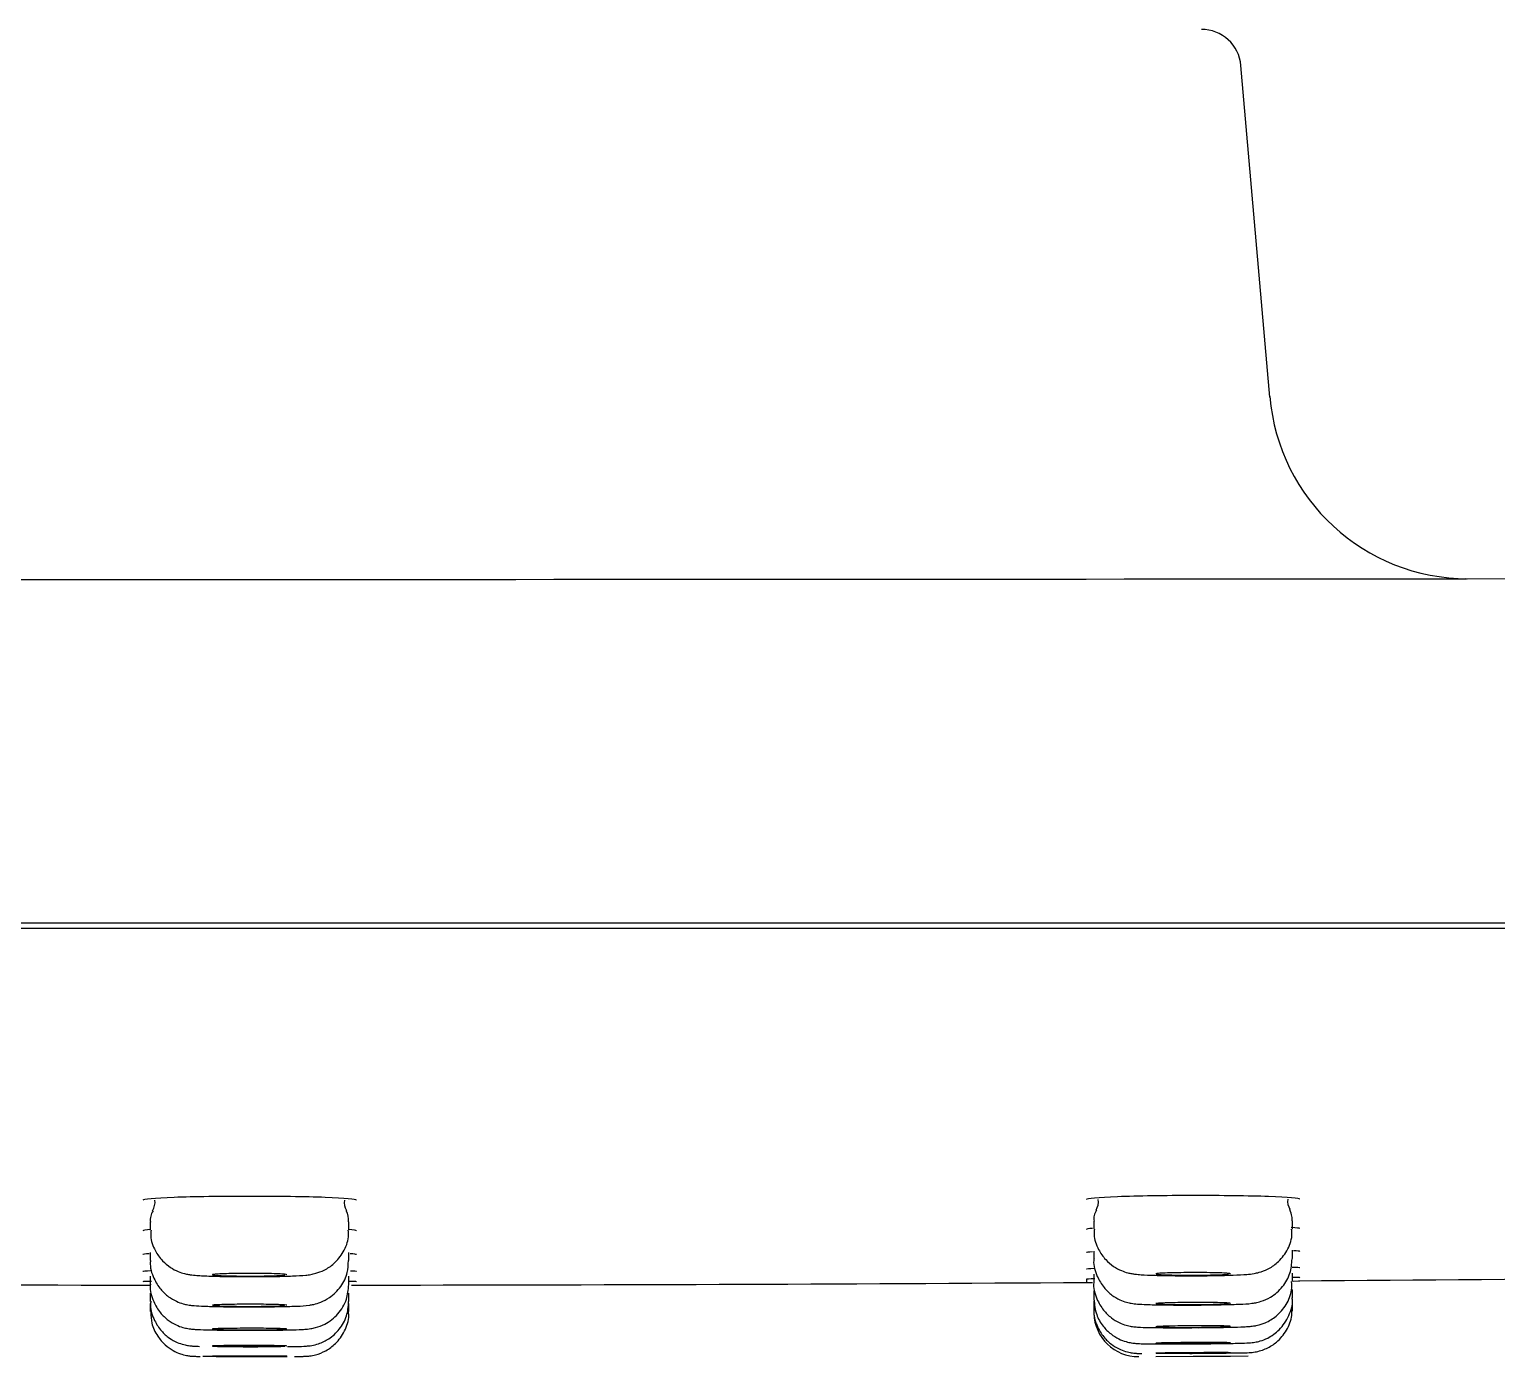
# Model space of a CAD drawing. Header units: millimetres. Extents: x -60 to 7633, y -2614 to 2146.
# Drawn here: x 2727.36 to 2756.91, y -2208.25 to -2181.52 of the extents above; entities that cross this region are included whole.
import ezdxf

# ---------------------------------------------------------------- set-up
doc = ezdxf.new("R2010")
doc.units = ezdxf.units.MM
doc.layers.get('0').update_dxf_attribs({"color": 250})

msp = doc.modelspace()

# ---------------------------------------------------------------- linework, layer by layer
at = {"linetype": 'Continuous'}
for p, q in [((2752.346, -2188.929), (2751.762, -2182.255)), ((2845.099, -2199.524), (2618.499, -2199.524)), ((2625.637, -2199.624), (2838.037, -2199.624)), ((2729.799, -2205.538), (2729.799, -2205.702)), ((2733.799, -2205.702), (2733.799, -2205.538)), ((2748.799, -2205.524), (2748.799, -2205.687)), ((2752.799, -2205.683), (2752.799, -2205.517)), ((2729.799, -2206.153), (2729.799, -2206.318)), ((2733.799, -2206.318), (2733.799, -2206.153)), ((2748.799, -2206.125), (2748.799, -2206.286)), ((2752.799, -2206.278), (2752.799, -2206.11)), ((2729.799, -2206.632), (2729.799, -2206.797)), ((2733.799, -2206.797), (2733.799, -2206.632)), ((2748.649, -2206.692), (2748.649, -2206.759)), ((2748.649, -2206.759), (2748.773, -2206.758)), ((2748.799, -2206.593), (2748.799, -2206.752)), ((2752.799, -2206.741), (2752.799, -2206.572)), ((2752.812, -2206.729), (2752.949, -2206.728)), ((2729.799, -2206.974), (2729.799, -2207.139)), ((2733.799, -2207.139), (2733.799, -2206.974)), ((2748.799, -2206.926), (2748.799, -2207.085)), ((2752.799, -2207.072), (2752.799, -2206.901)), ((2752.799, -2207.072), (2752.799, -2207.072)), ((2729.799, -2207.139), (2729.799, -2207.139)), ((2729.799, -2207.179), (2729.799, -2207.344)), ((2729.799, -2207.344), (2729.799, -2207.344)), ((2733.799, -2207.139), (2733.799, -2207.139)), ((2733.799, -2207.344), (2733.799, -2207.179)), ((2733.799, -2207.344), (2733.799, -2207.344)), ((2748.799, -2207.085), (2748.799, -2207.086)), ((2748.799, -2207.127), (2748.799, -2207.285)), ((2748.799, -2207.285), (2748.799, -2207.352)), ((2752.799, -2207.27), (2752.799, -2207.099)), ((2752.799, -2207.336), (2752.799, -2207.27)), ((2750.049, -2208.25), (2751.549, -2208.239)), ((2750.799, -2208.244), (2751.905, -2208.236))]:
    msp.add_line(p, q, dxfattribs=at)
for centre, radius, start, end in [((2750.965, -2182.324), 0.8, 5, 90), ((2756.332, -2188.586), 4, 184.7608, 269.9964), ((2724.166, 31156.668), 33349.27, 269.9710111, 270.0552175), ((2729.555, -2205.136), 0.339, 328.5215, 5.9538), ((2734.006, -2205.143), 0.303, 171.807, 212.558), ((2749.086, -2205.472), 0.287, 143.9924, 191.0482), ((2748.569, -2205.132), 0.324, 328.557, 7.7772), ((2753.011, -2205.119), 0.309, 172.294, 212.3258), ((2730.103, -2205.494), 0.305, 144.5592, 188.9571), ((2733.438, -2205.495), 0.354, 352.9624, 31.0097), ((2731.75, 404.909), 2611.721, 269.630857, 269.957179), ((2731.75, 404.909), 2611.721, 270.046048, 270.370851), ((2741.318, -454.371), 1752.392, 270.37949, 270.861187), ((2749.699, -2207.352), 0.9, 181.5619, 270.4111)]:
    msp.add_arc(centre, radius, start, end, dxfattribs=at)
for points in [[(2830.644, -2193.863), (2805.898, -2193.172), (2781.115, -2192.748), (2756.295, -2192.591)], [(2752.791, -2205.516), (2752.805, -2205.47), (2752.79, -2205.395), (2752.744, -2205.291)], [(2729.812, -2205.694), (2729.706, -2205.701), (2729.649, -2205.709), (2729.649, -2205.717)], [(2748.773, -2205.669), (2748.692, -2205.676), (2748.649, -2205.683), (2748.649, -2205.69)], [(2729.773, -2206.181), (2729.692, -2206.185), (2729.649, -2206.191), (2729.649, -2206.196)], [(2748.773, -2206.142), (2748.692, -2206.147), (2748.649, -2206.152), (2748.649, -2206.157)], [(2748.808, -2206.479), (2748.704, -2206.483), (2748.649, -2206.488), (2748.649, -2206.492)], [(2729.81, -2206.526), (2729.705, -2206.53), (2729.649, -2206.534), (2729.649, -2206.538)], [(2729.822, -2206.737), (2729.71, -2206.739), (2729.649, -2206.741), (2729.649, -2206.743)], [(2748.822, -2206.685), (2748.709, -2206.688), (2748.649, -2206.69), (2748.649, -2206.692)], [(2731.516, -2208.251), (2731.582, -2208.252), (2731.652, -2208.252), (2731.728, -2208.252)], [(2731.671, -2208.054), (2731.7, -2208.054), (2731.73, -2208.054), (2731.763, -2208.054)], [(2731.763, -2208.054), (2731.835, -2208.054), (2731.899, -2208.054), (2731.961, -2208.054)]]:
    msp.add_open_spline(points, degree=3, dxfattribs=at)
for points, knots in [([(2752.949, -2205.08), (2752.949, -2205.08), (2752.949, -2205.08), (2752.949, -2205.061), (2752.716, -2205.041), (2751.924, -2205.015), (2751.368, -2205.007), (2750.233, -2205.009), (2749.676, -2205.018), (2748.882, -2205.048), (2748.649, -2205.068), (2748.649, -2205.088)], [0.4999292, 0.4999292, 0.4999292, 0.4999292, 0.5, 0.5, 0.625, 0.625, 0.75, 0.75, 0.875, 0.875, 1, 1, 1, 1]), ([(2733.949, -2205.102), (2733.949, -2205.102), (2733.949, -2205.102), (2733.949, -2205.081), (2733.717, -2205.061), (2732.924, -2205.032), (2732.368, -2205.024), (2731.234, -2205.024), (2730.676, -2205.032), (2729.882, -2205.061), (2729.649, -2205.081), (2729.649, -2205.102)], [0.4999291, 0.4999291, 0.4999291, 0.4999291, 0.5, 0.5, 0.625, 0.625, 0.75, 0.75, 0.875, 0.875, 1, 1, 1, 1]), ([(2729.813, -2205.702), (2729.808, -2205.746), (2729.796, -2205.882), (2729.882, -2206.109), (2730.028, -2206.318), (2730.193, -2206.456), (2730.349, -2206.538), (2730.479, -2206.58), (2730.572, -2206.598), (2730.662, -2206.611), (2730.795, -2206.622), (2731.044, -2206.633), (2731.38, -2206.64), (2731.589, -2206.64), (2731.664, -2206.641)], [0, 0, 0, 0, 0.044056, 0.155752, 0.245578, 0.321676, 0.386141, 0.438205, 0.476998, 0.518613, 0.606351, 0.761521, 0.925923, 1, 1, 1, 1]), ([(2731.664, -2206.641), (2731.747, -2206.641), (2731.953, -2206.642), (2732.323, -2206.638), (2732.684, -2206.628), (2732.881, -2206.617), (2733.016, -2206.601), (2733.147, -2206.573), (2733.317, -2206.51), (2733.52, -2206.373), (2733.699, -2206.148), (2733.798, -2205.896), (2733.788, -2205.752), (2733.784, -2205.702)], [0, 0, 0, 0, 0.075377, 0.216692, 0.359523, 0.509295, 0.567847, 0.610211, 0.67179, 0.749601, 0.849824, 0.954672, 1, 1, 1, 1]), ([(2733.949, -2205.717), (2733.949, -2205.717), (2733.949, -2205.717), (2733.949, -2205.709), (2733.892, -2205.701), (2733.787, -2205.694)], [0.49993033, 0.49993033, 0.49993033, 0.49993033, 0.5, 0.5, 0.56167088, 0.56167088, 0.56167088, 0.56167088]), ([(2748.812, -2205.686), (2748.807, -2205.725), (2748.794, -2205.858), (2748.877, -2206.083), (2749.022, -2206.296), (2749.187, -2206.436), (2749.344, -2206.52), (2749.476, -2206.563), (2749.57, -2206.582), (2749.655, -2206.594), (2749.782, -2206.605), (2750.01, -2206.614), (2750.327, -2206.621), (2750.526, -2206.622), (2750.606, -2206.622)], [0, 0, 0, 0, 0.039911, 0.155238, 0.247675, 0.325873, 0.392136, 0.44583, 0.485523, 0.526152, 0.607065, 0.766803, 0.918915, 1, 1, 1, 1]), ([(2750.606, -2206.622), (2750.682, -2206.622), (2750.881, -2206.624), (2751.252, -2206.62), (2751.625, -2206.611), (2751.859, -2206.598), (2751.992, -2206.586), (2752.144, -2206.554), (2752.316, -2206.49), (2752.52, -2206.354), (2752.7, -2206.127), (2752.799, -2205.874), (2752.788, -2205.732), (2752.784, -2205.682)], [0, 0, 0, 0, 0.068858, 0.207511, 0.346748, 0.490547, 0.575603, 0.617799, 0.677713, 0.754415, 0.853695, 0.956473, 1, 1, 1, 1]), ([(2752.949, -2205.673), (2752.949, -2205.673), (2752.949, -2205.673), (2752.949, -2205.665), (2752.888, -2205.658), (2752.776, -2205.651)], [0.49993031, 0.49993031, 0.49993031, 0.49993031, 0.5, 0.5, 0.56390081, 0.56390081, 0.56390081, 0.56390081]), ([(2733.949, -2206.196), (2733.949, -2206.196), (2733.949, -2206.196), (2733.949, -2206.191), (2733.904, -2206.185), (2733.822, -2206.18)], [0.49993106, 0.49993106, 0.49993106, 0.49993106, 0.5, 0.5, 0.55457611, 0.55457611, 0.55457611, 0.55457611]), ([(2752.949, -2206.135), (2752.949, -2206.135), (2752.949, -2206.135), (2752.949, -2206.13), (2752.904, -2206.125), (2752.822, -2206.12)], [0.499931, 0.499931, 0.499931, 0.499931, 0.5, 0.5, 0.55457364, 0.55457364, 0.55457364, 0.55457364]), ([(2729.805, -2206.315), (2729.802, -2206.329), (2729.784, -2206.444), (2729.854, -2206.662), (2729.99, -2206.891), (2730.154, -2207.044), (2730.313, -2207.137), (2730.45, -2207.187), (2730.55, -2207.209), (2730.622, -2207.219), (2730.719, -2207.229), (2730.878, -2207.237), (2731.167, -2207.245), (2731.391, -2207.247), (2731.506, -2207.248)], [0, 0, 0, 0, 0.014678, 0.13998, 0.238875, 0.321869, 0.392194, 0.449774, 0.491837, 0.526138, 0.577389, 0.717583, 0.876362, 1, 1, 1, 1]), ([(2731.506, -2207.248), (2731.544, -2207.248), (2731.704, -2207.25), (2732.053, -2207.249), (2732.451, -2207.245), (2732.789, -2207.233), (2732.918, -2207.23), (2733.098, -2207.2), (2733.245, -2207.156), (2733.444, -2207.05), (2733.644, -2206.853), (2733.781, -2206.58), (2733.786, -2206.407), (2733.787, -2206.319)], [0, 0, 0, 0, 0.035171, 0.16907, 0.301791, 0.437008, 0.583542, 0.61821, 0.667276, 0.729634, 0.82912, 0.925676, 1, 1, 1, 1]), ([(2748.804, -2206.283), (2748.802, -2206.294), (2748.783, -2206.407), (2748.852, -2206.625), (2748.987, -2206.856), (2749.152, -2207.011), (2749.311, -2207.105), (2749.45, -2207.155), (2749.551, -2207.177), (2749.622, -2207.187), (2749.715, -2207.196), (2749.865, -2207.203), (2750.164, -2207.211), (2750.414, -2207.212), (2750.56, -2207.213)], [0, 0, 0, 0, 0.01149, 0.135006, 0.232239, 0.313721, 0.382771, 0.439392, 0.480802, 0.513683, 0.561032, 0.690261, 0.845868, 1, 1, 1, 1]), ([(2750.56, -2207.213), (2750.568, -2207.213), (2750.701, -2207.214), (2751.024, -2207.212), (2751.425, -2207.206), (2751.767, -2207.195), (2751.908, -2207.189), (2752.057, -2207.168), (2752.193, -2207.135), (2752.395, -2207.045), (2752.61, -2206.859), (2752.769, -2206.578), (2752.786, -2206.389), (2752.793, -2206.281)], [0, 0, 0, 0, 0.007784, 0.144098, 0.279147, 0.416499, 0.562793, 0.599988, 0.640139, 0.706948, 0.80925, 0.906795, 1, 1, 1, 1]), ([(2752.949, -2206.464), (2752.949, -2206.464), (2752.949, -2206.464), (2752.949, -2206.461), (2752.894, -2206.457), (2752.793, -2206.454)], [0.49993139, 0.49993139, 0.49993139, 0.49993139, 0.5, 0.5, 0.56053037, 0.56053037, 0.56053037, 0.56053037]), ([(2731.799, -2206.576), (2731.715, -2206.576), (2731.63, -2206.576), (2731.55, -2206.577), (2731.471, -2206.578), (2731.396, -2206.58), (2731.33, -2206.582), (2731.265, -2206.584), (2731.207, -2206.586), (2731.163, -2206.588), (2731.118, -2206.591), (2731.085, -2206.594), (2731.067, -2206.597), (2731.055, -2206.599), (2731.049, -2206.601), (2731.049, -2206.603)], [0, 0, 0, 0, 0.0536606, 0.0536606, 0.0536606, 0.1073202, 0.1073202, 0.1073202, 0.1609956, 0.1609956, 0.1609956, 0.2147047, 0.2147047, 0.2147047, 0.2501372, 0.2501372, 0.2501372, 0.2501372]), ([(2731.054, -2206.606), (2731.063, -2206.609), (2731.087, -2206.612), (2731.124, -2206.615), (2731.161, -2206.617), (2731.211, -2206.62), (2731.271, -2206.622), (2731.331, -2206.624), (2731.401, -2206.626), (2731.477, -2206.627), (2731.553, -2206.628), (2731.636, -2206.629), (2731.72, -2206.63), (2731.803, -2206.63), (2731.889, -2206.63), (2731.971, -2206.629), (2732.053, -2206.628), (2732.132, -2206.627), (2732.203, -2206.625), (2732.273, -2206.624), (2732.337, -2206.622), (2732.389, -2206.619), (2732.441, -2206.617), (2732.482, -2206.614), (2732.509, -2206.611)], [0.2684453, 0.2684453, 0.2684453, 0.2684453, 0.3222015, 0.3222015, 0.3222015, 0.3759505, 0.3759505, 0.3759505, 0.4296728, 0.4296728, 0.4296728, 0.4833609, 0.4833609, 0.4833609, 0.537022, 0.537022, 0.537022, 0.590675, 0.590675, 0.590675, 0.6443421, 0.6443421, 0.6443421, 0.6980397, 0.6980397, 0.6980397, 0.6980397]), ([(2732.549, -2206.603), (2732.549, -2206.603), (2732.548, -2206.603), (2732.548, -2206.602), (2732.548, -2206.599), (2732.532, -2206.596), (2732.504, -2206.594), (2732.475, -2206.591), (2732.432, -2206.588), (2732.379, -2206.586), (2732.326, -2206.583), (2732.261, -2206.581), (2732.189, -2206.58), (2732.117, -2206.578), (2732.037, -2206.577), (2731.955, -2206.576), (2731.904, -2206.576), (2731.851, -2206.576), (2731.799, -2206.576)], [0.7501792, 0.7501792, 0.7501792, 0.7501792, 0.7517709, 0.7517709, 0.7517709, 0.8055241, 0.8055241, 0.8055241, 0.8592781, 0.8592781, 0.8592781, 0.9130111, 0.9130111, 0.9130111, 0.9667103, 0.9667103, 0.9667103, 1, 1, 1, 1]), ([(2733.949, -2206.743), (2733.949, -2206.743), (2733.949, -2206.743), (2733.949, -2206.741), (2733.891, -2206.739), (2733.784, -2206.737)], [0.49993161, 0.49993161, 0.49993161, 0.49993161, 0.5, 0.5, 0.56231391, 0.56231391, 0.56231391, 0.56231391]), ([(2733.949, -2206.538), (2733.949, -2206.538), (2733.949, -2206.538), (2733.949, -2206.535), (2733.906, -2206.531), (2733.828, -2206.528)], [0.49993145, 0.49993145, 0.49993145, 0.49993145, 0.5, 0.5, 0.55323509, 0.55323509, 0.55323509, 0.55323509]), ([(2748.8, -2206.748), (2748.799, -2206.751), (2748.78, -2206.859), (2748.845, -2207.074), (2748.978, -2207.311), (2749.141, -2207.469), (2749.301, -2207.567), (2749.442, -2207.619), (2749.547, -2207.642), (2749.612, -2207.651), (2749.673, -2207.656), (2749.773, -2207.662), (2749.972, -2207.667), (2750.322, -2207.67), (2750.618, -2207.671), (2750.763, -2207.67), (2750.772, -2207.67)], [0, 0, 0, 0, 0.0025675, 0.1129593, 0.1992868, 0.2713319, 0.3322903, 0.3823085, 0.41902, 0.4443553, 0.4726981, 0.5336466, 0.6727351, 0.8057615, 0.9457607, 0.9548996, 0.9548996, 0.9548996, 0.9548996]), ([(2750.799, -2206.559), (2750.715, -2206.559), (2750.63, -2206.56), (2750.55, -2206.561), (2750.471, -2206.562), (2750.396, -2206.563), (2750.33, -2206.565), (2750.265, -2206.567), (2750.207, -2206.57), (2750.163, -2206.572), (2750.118, -2206.575), (2750.085, -2206.578), (2750.067, -2206.581), (2750.055, -2206.583), (2750.049, -2206.585), (2750.049, -2206.587)], [0, 0, 0, 0, 0.0536656, 0.0536656, 0.0536656, 0.1073301, 0.1073301, 0.1073301, 0.1610113, 0.1610113, 0.1610113, 0.2147252, 0.2147252, 0.2147252, 0.2501425, 0.2501425, 0.2501425, 0.2501425]), ([(2750.054, -2206.59), (2750.063, -2206.592), (2750.087, -2206.595), (2750.124, -2206.598), (2750.161, -2206.6), (2750.211, -2206.603), (2750.271, -2206.605), (2750.331, -2206.607), (2750.401, -2206.608), (2750.477, -2206.609), (2750.553, -2206.61), (2750.636, -2206.611), (2750.72, -2206.611), (2750.803, -2206.611), (2750.889, -2206.611), (2750.971, -2206.61), (2751.053, -2206.609), (2751.132, -2206.608), (2751.203, -2206.606), (2751.273, -2206.605), (2751.337, -2206.603), (2751.389, -2206.6), (2751.441, -2206.598), (2751.482, -2206.595), (2751.509, -2206.592)], [0.2684676, 0.2684676, 0.2684676, 0.2684676, 0.3222216, 0.3222216, 0.3222216, 0.3759653, 0.3759653, 0.3759653, 0.4296816, 0.4296816, 0.4296816, 0.4833654, 0.4833654, 0.4833654, 0.537026, 0.537026, 0.537026, 0.5906827, 0.5906827, 0.5906827, 0.644356, 0.644356, 0.644356, 0.6980594, 0.6980594, 0.6980594, 0.6980594]), ([(2751.549, -2206.584), (2751.549, -2206.584), (2751.548, -2206.584), (2751.548, -2206.583), (2751.548, -2206.581), (2751.532, -2206.578), (2751.504, -2206.575), (2751.475, -2206.572), (2751.432, -2206.57), (2751.379, -2206.567), (2751.326, -2206.565), (2751.261, -2206.563), (2751.189, -2206.562), (2751.117, -2206.561), (2751.037, -2206.56), (2750.955, -2206.559), (2750.904, -2206.559), (2750.851, -2206.559), (2750.799, -2206.559)], [0.7501851, 0.7501851, 0.7501851, 0.7501851, 0.7517934, 0.7517934, 0.7517934, 0.8055452, 0.8055452, 0.8055452, 0.8592943, 0.8592943, 0.8592943, 0.9130211, 0.9130211, 0.9130211, 0.9667156, 0.9667156, 0.9667156, 1, 1, 1, 1]), ([(2750.91, -2207.669), (2751.006, -2207.668), (2751.221, -2207.666), (2751.56, -2207.66), (2751.794, -2207.653), (2751.917, -2207.646), (2751.994, -2207.639), (2752.112, -2207.619), (2752.28, -2207.566), (2752.493, -2207.437), (2752.685, -2207.212), (2752.794, -2206.954), (2752.787, -2206.802), (2752.784, -2206.741)], [0, 0, 0, 0, 0.091994, 0.242447, 0.395168, 0.4762, 0.534397, 0.568475, 0.629596, 0.720491, 0.829585, 0.941221, 1, 1, 1, 1]), ([(2752.949, -2206.662), (2752.949, -2206.662), (2752.949, -2206.662), (2752.949, -2206.66), (2752.902, -2206.659), (2752.815, -2206.658)], [0.49993157, 0.49993157, 0.49993157, 0.49993157, 0.5, 0.5, 0.55602203, 0.55602203, 0.55602203, 0.55602203]), ([(2729.803, -2206.793), (2729.801, -2206.802), (2729.782, -2206.913), (2729.85, -2207.129), (2729.984, -2207.362), (2730.147, -2207.517), (2730.306, -2207.613), (2730.444, -2207.664), (2730.546, -2207.686), (2730.611, -2207.695), (2730.675, -2207.701), (2730.78, -2207.707), (2730.997, -2207.714), (2731.328, -2207.719), (2731.547, -2207.719), (2731.639, -2207.72)], [0, 0, 0, 0, 0.008712, 0.128122, 0.221981, 0.30053, 0.366951, 0.421294, 0.460778, 0.488757, 0.521651, 0.596675, 0.748663, 0.909399, 1, 1, 1, 1]), ([(2731.639, -2207.72), (2731.702, -2207.72), (2731.888, -2207.721), (2732.244, -2207.719), (2732.609, -2207.714), (2732.832, -2207.707), (2732.937, -2207.7), (2733.028, -2207.69), (2733.152, -2207.665), (2733.356, -2207.588), (2733.591, -2207.405), (2733.767, -2207.111), (2733.786, -2206.909), (2733.794, -2206.8)], [0, 0, 0, 0, 0.056967, 0.194414, 0.332113, 0.472537, 0.549852, 0.583523, 0.618855, 0.684443, 0.793259, 0.903495, 1, 1, 1, 1]), ([(2750.639, -2207.994), (2750.733, -2207.994), (2750.946, -2207.993), (2751.321, -2207.989), (2751.664, -2207.984), (2751.866, -2207.976), (2751.943, -2207.974), (2752.05, -2207.961), (2752.165, -2207.936), (2752.34, -2207.867), (2752.562, -2207.708), (2752.735, -2207.442), (2752.814, -2207.196), (2752.794, -2207.083), (2752.792, -2207.069)], [0, 0, 0, 0, 0.083188, 0.217868, 0.353372, 0.491463, 0.568591, 0.592063, 0.629929, 0.682854, 0.773551, 0.884193, 0.987468, 1, 1, 1, 1]), ([(2729.81, -2207.137), (2729.806, -2207.166), (2729.79, -2207.291), (2729.867, -2207.513), (2730.007, -2207.731), (2730.17, -2207.876), (2730.327, -2207.964), (2730.462, -2208.01), (2730.559, -2208.029), (2730.616, -2208.036), (2730.66, -2208.04), (2730.709, -2208.043), (2730.756, -2208.044), (2730.787, -2208.045)], [0, 0, 0, 0, 0.0271772, 0.1354943, 0.221701, 0.2941996, 0.3552191, 0.4046169, 0.439662, 0.4615663, 0.4843947, 0.5265959, 0.5907115, 0.5907115, 0.5907115, 0.5907115]), ([(2729.81, -2207.345), (2729.811, -2207.432), (2729.815, -2207.595), (2729.929, -2207.832), (2730.083, -2208.013), (2730.246, -2208.129), (2730.394, -2208.195), (2730.514, -2208.227), (2730.596, -2208.239), (2730.638, -2208.242), (2730.665, -2208.244), (2730.707, -2208.246), (2730.749, -2208.246), (2730.794, -2208.247), (2730.801, -2208.247)], [0, 0, 0, 0, 0.0805206, 0.1769675, 0.2560925, 0.3230249, 0.3785297, 0.4219733, 0.4502157, 0.4653182, 0.4806122, 0.5070552, 0.5922332, 0.6087672, 0.6087672, 0.6087672, 0.6087672]), ([(2731.799, -2207.197), (2731.715, -2207.197), (2731.63, -2207.197), (2731.55, -2207.198), (2731.471, -2207.199), (2731.396, -2207.2), (2731.33, -2207.201), (2731.265, -2207.203), (2731.207, -2207.205), (2731.163, -2207.207), (2731.118, -2207.209), (2731.085, -2207.211), (2731.067, -2207.213), (2731.055, -2207.215), (2731.049, -2207.217), (2731.049, -2207.218)], [0, 0, 0, 0, 0.0536764, 0.0536764, 0.0536764, 0.1073522, 0.1073522, 0.1073522, 0.161038, 0.161038, 0.161038, 0.2147454, 0.2147454, 0.2147454, 0.2501373, 0.2501373, 0.2501373, 0.2501373]), ([(2731.054, -2207.221), (2731.063, -2207.223), (2731.087, -2207.225), (2731.124, -2207.228), (2731.161, -2207.23), (2731.211, -2207.232), (2731.271, -2207.234), (2731.331, -2207.235), (2731.401, -2207.237), (2731.477, -2207.238), (2731.553, -2207.239), (2731.636, -2207.239), (2731.72, -2207.24), (2731.803, -2207.24), (2731.889, -2207.24), (2731.971, -2207.239), (2732.053, -2207.239), (2732.132, -2207.238), (2732.203, -2207.236), (2732.273, -2207.235), (2732.337, -2207.233), (2732.389, -2207.232), (2732.441, -2207.23), (2732.482, -2207.227), (2732.509, -2207.225)], [0.268473, 0.268473, 0.268473, 0.268473, 0.3222105, 0.3222105, 0.3222105, 0.3759435, 0.3759435, 0.3759435, 0.4296594, 0.4296594, 0.4296594, 0.4833534, 0.4833534, 0.4833534, 0.5370301, 0.5370301, 0.5370301, 0.5907015, 0.5907015, 0.5907015, 0.6443821, 0.6443821, 0.6443821, 0.6980821, 0.6980821, 0.6980821, 0.6980821]), ([(2732.549, -2207.218), (2732.549, -2207.218), (2732.548, -2207.218), (2732.548, -2207.218), (2732.548, -2207.216), (2732.532, -2207.213), (2732.504, -2207.211), (2732.475, -2207.209), (2732.432, -2207.206), (2732.379, -2207.205), (2732.326, -2207.203), (2732.261, -2207.201), (2732.189, -2207.2), (2732.117, -2207.198), (2732.037, -2207.198), (2731.955, -2207.197), (2731.904, -2207.197), (2731.851, -2207.197), (2731.799, -2207.197)], [0.7501806, 0.7501806, 0.7501806, 0.7501806, 0.7518037, 0.7518037, 0.7518037, 0.8055394, 0.8055394, 0.8055394, 0.8592756, 0.8592756, 0.8592756, 0.9129982, 0.9129982, 0.9129982, 0.9666993, 0.9666993, 0.9666993, 1, 1, 1, 1]), ([(2732.561, -2208.05), (2732.628, -2208.049), (2732.787, -2208.046), (2732.884, -2208.044), (2732.985, -2208.036), (2733.07, -2208.025), (2733.216, -2207.988), (2733.415, -2207.891), (2733.619, -2207.705), (2733.77, -2207.436), (2733.786, -2207.249), (2733.793, -2207.142)], [0.2880369, 0.2880369, 0.2880369, 0.2880369, 0.3773733, 0.5252317, 0.5548245, 0.5806615, 0.6294662, 0.7052812, 0.8012319, 0.9024402, 1, 1, 1, 1]), ([(2732.702, -2208.248), (2732.743, -2208.248), (2732.818, -2208.247), (2732.885, -2208.246), (2732.925, -2208.244), (2732.965, -2208.242), (2733.028, -2208.236), (2733.16, -2208.211), (2733.341, -2208.139), (2733.554, -2207.982), (2733.722, -2207.743), (2733.806, -2207.5), (2733.791, -2207.373), (2733.787, -2207.343)], [0.3630715, 0.3630715, 0.3630715, 0.3630715, 0.4297345, 0.500361, 0.5408814, 0.5594501, 0.5776028, 0.6162289, 0.6890368, 0.7667036, 0.8688213, 0.9730345, 1, 1, 1, 1]), ([(2748.809, -2207.284), (2748.805, -2207.309), (2748.789, -2207.432), (2748.864, -2207.653), (2749.004, -2207.875), (2749.168, -2208.021), (2749.326, -2208.11), (2749.463, -2208.157), (2749.566, -2208.177), (2749.626, -2208.183), (2749.657, -2208.185), (2749.686, -2208.186), (2749.717, -2208.187), (2749.748, -2208.187), (2749.768, -2208.188)], [0, 0, 0, 0, 0.02389, 0.133085, 0.2196854, 0.2923758, 0.3535343, 0.4031594, 0.4398128, 0.459805, 0.4734449, 0.4917852, 0.5304094, 0.5781694, 0.5781694, 0.5781694, 0.5781694]), ([(2748.803, -2207.089), (2748.812, -2207.207), (2748.831, -2207.391), (2748.972, -2207.634), (2749.132, -2207.795), (2749.293, -2207.895), (2749.435, -2207.95), (2749.544, -2207.974), (2749.61, -2207.982), (2749.653, -2207.986), (2749.716, -2207.99), (2749.827, -2207.993), (2750.082, -2207.995), (2750.391, -2207.996), (2750.579, -2207.995), (2750.639, -2207.994)], [0, 0, 0, 0, 0.114449, 0.209756, 0.28899, 0.35597, 0.410979, 0.452164, 0.477207, 0.499029, 0.533166, 0.641052, 0.78764, 0.941303, 1, 1, 1, 1]), ([(2750.799, -2207.161), (2750.715, -2207.162), (2750.629, -2207.162), (2750.55, -2207.164), (2750.471, -2207.165), (2750.396, -2207.166), (2750.33, -2207.168), (2750.265, -2207.169), (2750.207, -2207.171), (2750.163, -2207.174), (2750.118, -2207.176), (2750.085, -2207.178), (2750.067, -2207.181), (2750.055, -2207.182), (2750.049, -2207.184), (2750.049, -2207.185)], [0, 0, 0, 0, 0.0536825, 0.0536825, 0.0536825, 0.1073642, 0.1073642, 0.1073642, 0.1610583, 0.1610583, 0.1610583, 0.2147738, 0.2147738, 0.2147738, 0.2501457, 0.2501457, 0.2501457, 0.2501457]), ([(2750.054, -2207.188), (2750.063, -2207.19), (2750.087, -2207.192), (2750.124, -2207.194), (2750.161, -2207.196), (2750.211, -2207.198), (2750.271, -2207.199), (2750.331, -2207.201), (2750.401, -2207.202), (2750.477, -2207.203), (2750.553, -2207.203), (2750.636, -2207.204), (2750.72, -2207.204), (2750.803, -2207.203), (2750.889, -2207.203), (2750.971, -2207.202), (2751.053, -2207.201), (2751.132, -2207.2), (2751.203, -2207.198), (2751.273, -2207.197), (2751.337, -2207.195), (2751.389, -2207.193), (2751.441, -2207.191), (2751.482, -2207.189), (2751.509, -2207.186)], [0.2685059, 0.2685059, 0.2685059, 0.2685059, 0.3222423, 0.3222423, 0.3222423, 0.3759688, 0.3759688, 0.3759688, 0.4296758, 0.4296758, 0.4296758, 0.4833624, 0.4833624, 0.4833624, 0.5370363, 0.5370363, 0.5370363, 0.5907111, 0.5907111, 0.5907111, 0.6443995, 0.6443995, 0.6443995, 0.6981085, 0.6981085, 0.6981085, 0.6981085]), ([(2750.733, -2208.186), (2750.865, -2208.185), (2751.11, -2208.183), (2751.486, -2208.179), (2751.784, -2208.175), (2751.882, -2208.173), (2751.952, -2208.169), (2751.992, -2208.166), (2752.103, -2208.151), (2752.283, -2208.096), (2752.508, -2207.952), (2752.692, -2207.727), (2752.796, -2207.472), (2752.788, -2207.325), (2752.784, -2207.27)], [0, 0, 0, 0, 0.116858, 0.252846, 0.390311, 0.530803, 0.552384, 0.568546, 0.589974, 0.669781, 0.74701, 0.848091, 0.951141, 1, 1, 1, 1]), ([(2751.549, -2207.18), (2751.549, -2207.18), (2751.548, -2207.179), (2751.548, -2207.179), (2751.548, -2207.177), (2751.532, -2207.175), (2751.504, -2207.173), (2751.475, -2207.171), (2751.432, -2207.169), (2751.379, -2207.167), (2751.326, -2207.165), (2751.261, -2207.164), (2751.189, -2207.163), (2751.117, -2207.162), (2751.037, -2207.161), (2750.955, -2207.161), (2750.904, -2207.161), (2750.851, -2207.161), (2750.799, -2207.161)], [0.7501898, 0.7501898, 0.7501898, 0.7501898, 0.751836, 0.751836, 0.751836, 0.8055721, 0.8055721, 0.8055721, 0.859303, 0.859303, 0.859303, 0.9130171, 0.9130171, 0.9130171, 0.96671, 0.96671, 0.96671, 1, 1, 1, 1]), ([(2750.799, -2207.631), (2750.715, -2207.632), (2750.629, -2207.632), (2750.55, -2207.633), (2750.471, -2207.634), (2750.396, -2207.636), (2750.33, -2207.637), (2750.264, -2207.639), (2750.207, -2207.64), (2750.163, -2207.642), (2750.118, -2207.644), (2750.085, -2207.646), (2750.067, -2207.647), (2750.055, -2207.649), (2750.049, -2207.65), (2750.049, -2207.651)], [0, 0, 0, 0, 0.0536947, 0.0536947, 0.0536947, 0.1073889, 0.1073889, 0.1073889, 0.1610914, 0.1610914, 0.1610914, 0.2148061, 0.2148061, 0.2148061, 0.2501461, 0.2501461, 0.2501461, 0.2501461]), ([(2750.054, -2207.653), (2750.063, -2207.654), (2750.088, -2207.656), (2750.124, -2207.657), (2750.161, -2207.659), (2750.211, -2207.66), (2750.271, -2207.661), (2750.331, -2207.662), (2750.401, -2207.662), (2750.477, -2207.663), (2750.553, -2207.663), (2750.636, -2207.663), (2750.72, -2207.663), (2750.803, -2207.663), (2750.889, -2207.662), (2750.971, -2207.661), (2751.053, -2207.66), (2751.132, -2207.659), (2751.203, -2207.658), (2751.274, -2207.657), (2751.337, -2207.655), (2751.389, -2207.653), (2751.441, -2207.652), (2751.482, -2207.65), (2751.509, -2207.648)], [0.2685285, 0.2685285, 0.2685285, 0.2685285, 0.3222507, 0.3222507, 0.3222507, 0.3759648, 0.3759648, 0.3759648, 0.4296665, 0.4296665, 0.4296665, 0.4833572, 0.4833572, 0.4833572, 0.5370429, 0.5370429, 0.5370429, 0.5907318, 0.5907318, 0.5907318, 0.6444307, 0.6444307, 0.6444307, 0.6981419, 0.6981419, 0.6981419, 0.6981419]), ([(2751.549, -2207.643), (2751.549, -2207.643), (2751.548, -2207.643), (2751.548, -2207.643), (2751.548, -2207.641), (2751.532, -2207.639), (2751.503, -2207.638), (2751.475, -2207.636), (2751.432, -2207.635), (2751.379, -2207.634), (2751.326, -2207.633), (2751.261, -2207.632), (2751.189, -2207.631), (2751.117, -2207.631), (2751.037, -2207.631), (2750.955, -2207.631), (2750.904, -2207.631), (2750.851, -2207.631), (2750.799, -2207.631)], [0.7501913, 0.7501913, 0.7501913, 0.7501913, 0.7518624, 0.7518624, 0.7518624, 0.8055853, 0.8055853, 0.8055853, 0.8593025, 0.8593025, 0.8593025, 0.9130085, 0.9130085, 0.9130085, 0.9667024, 0.9667024, 0.9667024, 1, 1, 1, 1]), ([(2731.799, -2207.681), (2731.715, -2207.681), (2731.629, -2207.681), (2731.55, -2207.682), (2731.471, -2207.682), (2731.396, -2207.683), (2731.33, -2207.684), (2731.265, -2207.685), (2731.207, -2207.687), (2731.163, -2207.688), (2731.118, -2207.69), (2731.085, -2207.692), (2731.067, -2207.693), (2731.055, -2207.694), (2731.049, -2207.696), (2731.049, -2207.697)], [0, 0, 0, 0, 0.0536887, 0.0536887, 0.0536887, 0.107377, 0.107377, 0.107377, 0.161071, 0.161071, 0.161071, 0.214777, 0.214777, 0.214777, 0.2501374, 0.2501374, 0.2501374, 0.2501374]), ([(2731.054, -2207.699), (2731.063, -2207.701), (2731.087, -2207.702), (2731.124, -2207.704), (2731.161, -2207.706), (2731.211, -2207.707), (2731.271, -2207.708), (2731.331, -2207.71), (2731.401, -2207.711), (2731.477, -2207.712), (2731.553, -2207.712), (2731.636, -2207.713), (2731.72, -2207.713), (2731.803, -2207.713), (2731.889, -2207.713), (2731.971, -2207.713), (2732.053, -2207.712), (2732.132, -2207.711), (2732.203, -2207.711), (2732.274, -2207.71), (2732.337, -2207.708), (2732.389, -2207.707), (2732.441, -2207.705), (2732.482, -2207.704), (2732.509, -2207.702)], [0.2684945, 0.2684945, 0.2684945, 0.2684945, 0.3222175, 0.3222175, 0.3222175, 0.375938, 0.375938, 0.375938, 0.429649, 0.429649, 0.429649, 0.4833476, 0.4833476, 0.4833476, 0.5370364, 0.5370364, 0.5370364, 0.5907222, 0.5907222, 0.5907222, 0.6444132, 0.6444132, 0.6444132, 0.6981152, 0.6981152, 0.6981152, 0.6981152]), ([(2732.549, -2207.697), (2732.549, -2207.697), (2732.548, -2207.697), (2732.548, -2207.697), (2732.548, -2207.695), (2732.532, -2207.693), (2732.504, -2207.691), (2732.475, -2207.69), (2732.432, -2207.688), (2732.379, -2207.687), (2732.326, -2207.685), (2732.261, -2207.684), (2732.189, -2207.683), (2732.118, -2207.682), (2732.037, -2207.681), (2731.955, -2207.681), (2731.904, -2207.681), (2731.851, -2207.681), (2731.799, -2207.681)], [0.7501817, 0.7501817, 0.7501817, 0.7501817, 0.7518293, 0.7518293, 0.7518293, 0.8055513, 0.8055513, 0.8055513, 0.8592736, 0.8592736, 0.8592736, 0.9129882, 0.9129882, 0.9129882, 0.9666908, 0.9666908, 0.9666908, 1, 1, 1, 1]), ([(2731.799, -2208.252), (2731.676, -2208.252), (2731.551, -2208.252), (2731.435, -2208.252), (2731.319, -2208.251), (2731.208, -2208.251), (2731.112, -2208.25), (2731.015, -2208.25), (2730.931, -2208.249), (2730.866, -2208.248), (2730.861, -2208.248), (2730.857, -2208.248), (2730.853, -2208.248)], [0, 0, 0, 0, 0.0536131, 0.0536131, 0.0536131, 0.1073178, 0.1073178, 0.1073178, 0.1610237, 0.1610237, 0.1610237, 0.164634, 0.164634, 0.164634, 0.164634]), ([(2731.799, -2208.028), (2731.715, -2208.028), (2731.629, -2208.028), (2731.55, -2208.029), (2731.471, -2208.029), (2731.396, -2208.03), (2731.33, -2208.03), (2731.264, -2208.031), (2731.207, -2208.032), (2731.163, -2208.033), (2731.118, -2208.034), (2731.085, -2208.035), (2731.067, -2208.036), (2731.055, -2208.037), (2731.049, -2208.038), (2731.049, -2208.039)], [0, 0, 0, 0, 0.0536974, 0.0536974, 0.0536974, 0.1073947, 0.1073947, 0.1073947, 0.1610945, 0.1610945, 0.1610945, 0.2147997, 0.2147997, 0.2147997, 0.2501375, 0.2501375, 0.2501375, 0.2501375]), ([(2731.799, -2208.239), (2731.715, -2208.239), (2731.629, -2208.239), (2731.55, -2208.239), (2731.471, -2208.239), (2731.396, -2208.239), (2731.33, -2208.24), (2731.264, -2208.24), (2731.207, -2208.241), (2731.163, -2208.241), (2731.118, -2208.242), (2731.085, -2208.242), (2731.067, -2208.243), (2731.055, -2208.243), (2731.049, -2208.244), (2731.049, -2208.244)], [0, 0, 0, 0, 0.0537027, 0.0537027, 0.0537027, 0.1074053, 0.1074053, 0.1074053, 0.1611086, 0.1611086, 0.1611086, 0.2148132, 0.2148132, 0.2148132, 0.2501376, 0.2501376, 0.2501376, 0.2501376]), ([(2731.054, -2208.04), (2731.063, -2208.041), (2731.088, -2208.042), (2731.124, -2208.044), (2731.161, -2208.045), (2731.211, -2208.046), (2731.271, -2208.046), (2731.331, -2208.047), (2731.401, -2208.048), (2731.477, -2208.049), (2731.553, -2208.049), (2731.636, -2208.049), (2731.72, -2208.05), (2731.803, -2208.05), (2731.889, -2208.05), (2731.971, -2208.049), (2732.053, -2208.049), (2732.132, -2208.049), (2732.203, -2208.048), (2732.274, -2208.047), (2732.337, -2208.046), (2732.389, -2208.045), (2732.441, -2208.045), (2732.482, -2208.043), (2732.509, -2208.042)], [0.2685098, 0.2685098, 0.2685098, 0.2685098, 0.3222226, 0.3222226, 0.3222226, 0.3759341, 0.3759341, 0.3759341, 0.4296415, 0.4296415, 0.4296415, 0.4833433, 0.4833433, 0.4833433, 0.5370408, 0.5370408, 0.5370408, 0.590737, 0.590737, 0.590737, 0.6444354, 0.6444354, 0.6444354, 0.6981388, 0.6981388, 0.6981388, 0.6981388]), ([(2731.054, -2208.245), (2731.063, -2208.245), (2731.088, -2208.246), (2731.124, -2208.246), (2731.161, -2208.247), (2731.211, -2208.247), (2731.271, -2208.248), (2731.331, -2208.248), (2731.401, -2208.249), (2731.477, -2208.249), (2731.553, -2208.249), (2731.636, -2208.249), (2731.72, -2208.249), (2731.803, -2208.249), (2731.889, -2208.249), (2731.971, -2208.249), (2732.053, -2208.249), (2732.132, -2208.249), (2732.203, -2208.249), (2732.274, -2208.248), (2732.337, -2208.248), (2732.389, -2208.247), (2732.441, -2208.247), (2732.482, -2208.246), (2732.509, -2208.246)], [0.2685191, 0.2685191, 0.2685191, 0.2685191, 0.3222256, 0.3222256, 0.3222256, 0.3759318, 0.3759318, 0.3759318, 0.429637, 0.429637, 0.429637, 0.4833408, 0.4833408, 0.4833408, 0.5370435, 0.5370435, 0.5370435, 0.5907458, 0.5907458, 0.5907458, 0.6444488, 0.6444488, 0.6444488, 0.6981529, 0.6981529, 0.6981529, 0.6981529]), ([(2731.728, -2208.252), (2731.749, -2208.252), (2731.898, -2208.252), (2732.215, -2208.251), (2732.454, -2208.25), (2732.557, -2208.25)], [0, 0, 0, 0, 0.0196113, 0.156139, 0.2924648, 0.2924648, 0.2924648, 0.2924648]), ([(2732.549, -2208.039), (2732.549, -2208.039), (2732.548, -2208.039), (2732.548, -2208.039), (2732.548, -2208.037), (2732.532, -2208.036), (2732.504, -2208.035), (2732.475, -2208.034), (2732.432, -2208.033), (2732.379, -2208.032), (2732.326, -2208.031), (2732.261, -2208.03), (2732.189, -2208.03), (2732.118, -2208.029), (2732.037, -2208.028), (2731.955, -2208.028), (2731.904, -2208.028), (2731.851, -2208.028), (2731.799, -2208.028)], [0.7501825, 0.7501825, 0.7501825, 0.7501825, 0.7518475, 0.7518475, 0.7518475, 0.8055598, 0.8055598, 0.8055598, 0.8592721, 0.8592721, 0.8592721, 0.9129811, 0.9129811, 0.9129811, 0.9666847, 0.9666847, 0.9666847, 1, 1, 1, 1]), ([(2732.549, -2208.244), (2732.549, -2208.244), (2732.548, -2208.244), (2732.548, -2208.244), (2732.548, -2208.243), (2732.532, -2208.243), (2732.504, -2208.242), (2732.475, -2208.242), (2732.432, -2208.241), (2732.379, -2208.241), (2732.326, -2208.24), (2732.261, -2208.24), (2732.189, -2208.239), (2732.118, -2208.239), (2732.037, -2208.239), (2731.955, -2208.239), (2731.904, -2208.239), (2731.851, -2208.239), (2731.799, -2208.239)], [0.750183, 0.750183, 0.750183, 0.750183, 0.7518585, 0.7518585, 0.7518585, 0.8055649, 0.8055649, 0.8055649, 0.8592713, 0.8592713, 0.8592713, 0.9129769, 0.9129769, 0.9129769, 0.9666811, 0.9666811, 0.9666811, 1, 1, 1, 1]), ([(2732.552, -2208.25), (2732.531, -2208.25), (2732.509, -2208.25), (2732.486, -2208.25), (2732.39, -2208.251), (2732.279, -2208.251), (2732.163, -2208.252), (2732.047, -2208.252), (2731.922, -2208.252), (2731.799, -2208.252)], [0.87987, 0.87987, 0.87987, 0.87987, 0.8925053, 0.8925053, 0.8925053, 0.9462076, 0.9462076, 0.9462076, 1, 1, 1, 1]), ([(2750.799, -2207.968), (2750.715, -2207.969), (2750.629, -2207.97), (2750.55, -2207.97), (2750.471, -2207.971), (2750.396, -2207.972), (2750.33, -2207.974), (2750.264, -2207.975), (2750.207, -2207.976), (2750.163, -2207.977), (2750.118, -2207.978), (2750.085, -2207.98), (2750.067, -2207.981), (2750.055, -2207.982), (2750.049, -2207.983), (2750.049, -2207.984)], [0, 0, 0, 0, 0.0537026, 0.0537026, 0.0537026, 0.1074049, 0.1074049, 0.1074049, 0.1611117, 0.1611117, 0.1611117, 0.2148237, 0.2148237, 0.2148237, 0.2501445, 0.2501445, 0.2501445, 0.2501445]), ([(2750.799, -2208.173), (2750.715, -2208.173), (2750.629, -2208.174), (2750.55, -2208.175), (2750.471, -2208.175), (2750.396, -2208.176), (2750.33, -2208.177), (2750.264, -2208.178), (2750.207, -2208.179), (2750.163, -2208.18), (2750.118, -2208.18), (2750.085, -2208.181), (2750.067, -2208.182), (2750.055, -2208.182), (2750.049, -2208.183), (2750.049, -2208.183)], [0, 0, 0, 0, 0.0537063, 0.0537063, 0.0537063, 0.1074125, 0.1074125, 0.1074125, 0.1611202, 0.1611202, 0.1611202, 0.2148285, 0.2148285, 0.2148285, 0.2501414, 0.2501414, 0.2501414, 0.2501414]), ([(2750.054, -2207.985), (2750.063, -2207.986), (2750.088, -2207.987), (2750.124, -2207.988), (2750.161, -2207.988), (2750.211, -2207.989), (2750.271, -2207.99), (2750.331, -2207.99), (2750.401, -2207.99), (2750.477, -2207.99), (2750.553, -2207.99), (2750.636, -2207.99), (2750.72, -2207.99), (2750.803, -2207.989), (2750.889, -2207.989), (2750.971, -2207.988), (2751.053, -2207.987), (2751.132, -2207.986), (2751.203, -2207.985), (2751.274, -2207.984), (2751.337, -2207.983), (2751.389, -2207.981), (2751.441, -2207.98), (2751.482, -2207.979), (2751.509, -2207.978)], [0.2685377, 0.2685377, 0.2685377, 0.2685377, 0.3222493, 0.3222493, 0.3222493, 0.3759555, 0.3759555, 0.3759555, 0.4296554, 0.4296554, 0.4296554, 0.483351, 0.483351, 0.483351, 0.5370463, 0.5370463, 0.5370463, 0.5907453, 0.5907453, 0.5907453, 0.6444502, 0.6444502, 0.6444502, 0.6981609, 0.6981609, 0.6981609, 0.6981609]), ([(2750.054, -2208.184), (2750.063, -2208.184), (2750.088, -2208.185), (2750.124, -2208.185), (2750.161, -2208.185), (2750.211, -2208.185), (2750.271, -2208.185), (2750.331, -2208.185), (2750.401, -2208.185), (2750.477, -2208.185), (2750.553, -2208.185), (2750.636, -2208.184), (2750.72, -2208.184), (2750.803, -2208.183), (2750.889, -2208.182), (2750.971, -2208.182), (2751.053, -2208.181), (2751.132, -2208.18), (2751.203, -2208.179), (2751.274, -2208.179), (2751.337, -2208.178), (2751.389, -2208.177), (2751.441, -2208.176), (2751.482, -2208.175), (2751.509, -2208.175)], [0.2685358, 0.2685358, 0.2685358, 0.2685358, 0.3222408, 0.3222408, 0.3222408, 0.3759432, 0.3759432, 0.3759432, 0.429644, 0.429644, 0.429644, 0.4833447, 0.4833447, 0.4833447, 0.5370469, 0.5370469, 0.5370469, 0.5907518, 0.5907518, 0.5907518, 0.6444589, 0.6444589, 0.6444589, 0.6981672, 0.6981672, 0.6981672, 0.6981672]), ([(2751.549, -2207.974), (2751.549, -2207.974), (2751.548, -2207.974), (2751.548, -2207.974), (2751.548, -2207.973), (2751.532, -2207.972), (2751.503, -2207.971), (2751.475, -2207.97), (2751.432, -2207.969), (2751.379, -2207.968), (2751.326, -2207.968), (2751.261, -2207.968), (2751.189, -2207.967), (2751.117, -2207.967), (2751.037, -2207.967), (2750.955, -2207.968), (2750.904, -2207.968), (2750.851, -2207.968), (2750.799, -2207.968)], [0.7501902, 0.7501902, 0.7501902, 0.7501902, 0.7518747, 0.7518747, 0.7518747, 0.8055873, 0.8055873, 0.8055873, 0.8592954, 0.8592954, 0.8592954, 0.9129972, 0.9129972, 0.9129972, 0.9666939, 0.9666939, 0.9666939, 1, 1, 1, 1]), ([(2751.549, -2208.173), (2751.549, -2208.173), (2751.548, -2208.173), (2751.548, -2208.173), (2751.548, -2208.172), (2751.532, -2208.172), (2751.503, -2208.171), (2751.475, -2208.171), (2751.432, -2208.171), (2751.379, -2208.171), (2751.326, -2208.17), (2751.261, -2208.17), (2751.189, -2208.171), (2751.117, -2208.171), (2751.037, -2208.171), (2750.955, -2208.172), (2750.904, -2208.172), (2750.851, -2208.172), (2750.799, -2208.173)], [0.7501872, 0.7501872, 0.7501872, 0.7501872, 0.751875, 0.751875, 0.751875, 0.8055808, 0.8055808, 0.8055808, 0.859284, 0.859284, 0.859284, 0.9129851, 0.9129851, 0.9129851, 0.9666857, 0.9666857, 0.9666857, 1, 1, 1, 1])]:
    msp.add_open_spline(points, degree=3, knots=knots, dxfattribs=at)

doc.saveas('drawing.dxf')
